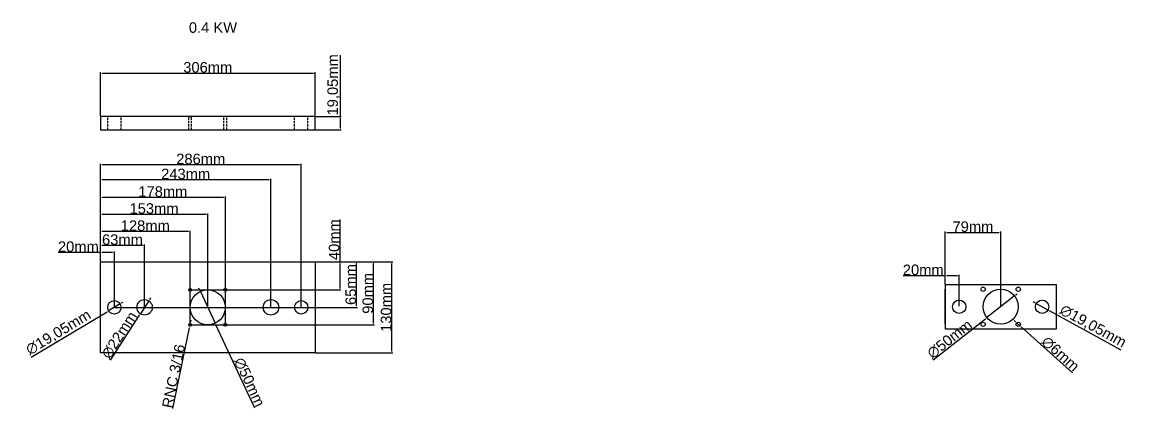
# Model space of a CAD drawing. Header units: centimetres. Extents: x 6534 to 31506, y 42826 to 109107.
# Drawn here: x 29929 to 31506, y 55426 to 55980 of the extents above; entities that cross this region are included whole.
import ezdxf

# ---------------------------------------------------------------- set-up
doc = ezdxf.new("R2010")
doc.units = ezdxf.units.CM
doc.header["$LTSCALE"] = 0.5
doc.linetypes.add('DASHED2', pattern=[9.525, 6.35, -3.175])
doc.styles.get("Standard").update_dxf_attribs({"font": 'arial.ttf'})
doc.dimstyles.new('ISO-25', dxfattribs={"dimtxt": 15, "dimasz": 2.5, "dimexe": 1.25, "dimexo": 0.625, "dimtad": 1, "dimtxsty": 'Standard', "dimcen": 2.5, "dimclrd": 1, "dimclre": 1, "dimadec": 0, "dimazin": 0, "dimtfac": 1, "dimtmove": 0, "dimatfit": 3, "dimfxl": 1, "dimarcsym": 0})

# ---------------------------------------------------------------- blocks, each defined once
blk = doc.blocks.new('*D524')
at = {"color": 1, "lineweight": -2, "transparency": 16777216}
for p, q in [((30040.2, 55846.2), (30040.2, 55908.5)), ((30042.7, 55907.2), (30343.7, 55907.2)), ((30346.2, 55846.2), (30346.2, 55908.5))]:
    blk.add_line(p, q, dxfattribs=at)
at = {"color": 1, "transparency": 16777216}
for points in [[(30042.7, 55907.6), (30042.7, 55906.8), (30040.2, 55907.2)], [(30343.7, 55907.6), (30343.7, 55906.8), (30346.2, 55907.2)]]:
    blk.add_solid(points, dxfattribs=at)
at = {"layer": 'Defpoints', "color": 0, "transparency": 16777216}
for p in [(30346.2, 55907.2), (30040.2, 55845.6), (30346.2, 55845.6)]:
    blk.add_point(p, dxfattribs=at)
at = {"color": 0, "transparency": 16777216, "insert": (30193.2, 55915.5), "char_height": 15, "attachment_point": 5}
blk.add_mtext('306mm', dxfattribs=at)
blk = doc.blocks.new('*D525')
at = {"color": 1, "lineweight": -2, "transparency": 16777216}
for p, q in [((30382, 55845.6), (30382, 55933.1)), ((30346.8, 55845.6), (30383.3, 55845.6)), ((30382, 55829), (30382, 55843.1)), ((30346.8, 55826.5), (30383.3, 55826.5))]:
    blk.add_line(p, q, dxfattribs=at)
at = {"color": 1, "transparency": 16777216}
for points in [[(30381.6, 55843.1), (30382.4, 55843.1), (30382, 55845.6)], [(30381.6, 55829), (30382.4, 55829), (30382, 55826.5)]]:
    blk.add_solid(points, dxfattribs=at)
at = {"layer": 'Defpoints', "color": 0, "transparency": 16777216}
for p in [(30346.2, 55845.6), (30382, 55845.6), (30346.2, 55826.5)]:
    blk.add_point(p, dxfattribs=at)
at = {"color": 0, "transparency": 16777216, "insert": (30372.4, 55890.6), "char_height": 15, "attachment_point": 5, "rotation": 90}
blk.add_mtext('19,05mm', dxfattribs=at)
blk = doc.blocks.new('*D526')
at = {"color": 1, "lineweight": -2, "transparency": 16777216}
for p, q in [((30040.2, 55651.6), (29980.2, 55651.6)), ((30040.2, 55639.1), (30040.2, 55652.9)), ((30057.7, 55651.6), (30042.7, 55651.6)), ((30060.2, 55574.1), (30060.2, 55652.9))]:
    blk.add_line(p, q, dxfattribs=at)
at = {"color": 1, "transparency": 16777216}
for points in [[(30042.7, 55652.1), (30042.7, 55651.2), (30040.2, 55651.6)], [(30057.7, 55652.1), (30057.7, 55651.2), (30060.2, 55651.6)]]:
    blk.add_solid(points, dxfattribs=at)
at = {"layer": 'Defpoints', "color": 0, "transparency": 16777216}
for p in [(30040.2, 55651.6), (30040.2, 55638.4), (30060.2, 55573.4)]:
    blk.add_point(p, dxfattribs=at)
at = {"color": 0, "transparency": 16777216, "insert": (30008.9, 55659.9), "char_height": 15, "attachment_point": 5}
blk.add_mtext('20mm', dxfattribs=at)
blk = doc.blocks.new('*D527')
at = {"color": 1, "lineweight": -2, "transparency": 16777216}
for p, q in [((30040.2, 55639.1), (30040.2, 55682.7)), ((30165.7, 55681.5), (30042.7, 55681.5)), ((30168.2, 55549.1), (30168.2, 55682.7))]:
    blk.add_line(p, q, dxfattribs=at)
at = {"color": 1, "transparency": 16777216}
for points in [[(30042.7, 55681.9), (30042.7, 55681.1), (30040.2, 55681.5)], [(30165.7, 55681.9), (30165.7, 55681.1), (30168.2, 55681.5)]]:
    blk.add_solid(points, dxfattribs=at)
at = {"layer": 'Defpoints', "color": 0, "transparency": 16777216}
for p in [(30040.2, 55681.5), (30040.2, 55638.4), (30168.2, 55548.4)]:
    blk.add_point(p, dxfattribs=at)
at = {"color": 0, "transparency": 16777216, "insert": (30104.2, 55689.8), "char_height": 15, "attachment_point": 5}
blk.add_mtext('128mm', dxfattribs=at)
blk = doc.blocks.new('*D528')
at = {"color": 1, "lineweight": -2, "transparency": 16777216}
for p, q in [((30040.2, 55639.1), (30040.2, 55707.2)), ((30190.7, 55706), (30042.7, 55706)), ((30193.2, 55574.1), (30193.2, 55707.2))]:
    blk.add_line(p, q, dxfattribs=at)
at = {"color": 1, "transparency": 16777216}
for points in [[(30042.7, 55706.4), (30042.7, 55705.5), (30040.2, 55706)], [(30190.7, 55706.4), (30190.7, 55705.5), (30193.2, 55706)]]:
    blk.add_solid(points, dxfattribs=at)
at = {"layer": 'Defpoints', "color": 0, "transparency": 16777216}
for p in [(30040.2, 55706), (30040.2, 55638.4), (30193.2, 55573.4)]:
    blk.add_point(p, dxfattribs=at)
at = {"color": 0, "transparency": 16777216, "insert": (30116.7, 55714.3), "char_height": 15, "attachment_point": 5}
blk.add_mtext('153mm', dxfattribs=at)
blk = doc.blocks.new('*D529')
at = {"color": 1, "lineweight": -2, "transparency": 16777216}
for p, q in [((30040.2, 55639.1), (30040.2, 55731.4)), ((30215.7, 55730.1), (30042.7, 55730.1)), ((30218.2, 55549.1), (30218.2, 55731.4))]:
    blk.add_line(p, q, dxfattribs=at)
at = {"color": 1, "transparency": 16777216}
for points in [[(30042.7, 55730.6), (30042.7, 55729.7), (30040.2, 55730.1)], [(30215.7, 55730.6), (30215.7, 55729.7), (30218.2, 55730.1)]]:
    blk.add_solid(points, dxfattribs=at)
at = {"layer": 'Defpoints', "color": 0, "transparency": 16777216}
for p in [(30040.2, 55730.1), (30040.2, 55638.4), (30218.2, 55548.4)]:
    blk.add_point(p, dxfattribs=at)
at = {"color": 0, "transparency": 16777216, "insert": (30129.2, 55738.4), "char_height": 15, "attachment_point": 5}
blk.add_mtext('178mm', dxfattribs=at)
blk = doc.blocks.new('*D530')
at = {"color": 1, "lineweight": -2, "transparency": 16777216}
for p, q in [((30040.2, 55639.1), (30040.2, 55777.9)), ((30323.7, 55776.7), (30042.7, 55776.7)), ((30326.2, 55574.1), (30326.2, 55777.9))]:
    blk.add_line(p, q, dxfattribs=at)
at = {"color": 1, "transparency": 16777216}
for points in [[(30042.7, 55777.1), (30042.7, 55776.2), (30040.2, 55776.7)], [(30323.7, 55777.1), (30323.7, 55776.2), (30326.2, 55776.7)]]:
    blk.add_solid(points, dxfattribs=at)
at = {"layer": 'Defpoints', "color": 0, "transparency": 16777216}
for p in [(30040.2, 55776.7), (30040.2, 55638.4), (30326.2, 55573.4)]:
    blk.add_point(p, dxfattribs=at)
at = {"color": 0, "transparency": 16777216, "insert": (30183.2, 55784.9), "char_height": 15, "attachment_point": 5}
blk.add_mtext('286mm', dxfattribs=at)
blk = doc.blocks.new('*D531')
at = {"color": 1, "lineweight": -2, "transparency": 16777216}
for p, q in [((30381.5, 55638.4), (30381.5, 55698.8)), ((30346.8, 55638.4), (30382.7, 55638.4)), ((30381.5, 55600.9), (30381.5, 55635.9)), ((30168.8, 55598.4), (30382.7, 55598.4))]:
    blk.add_line(p, q, dxfattribs=at)
at = {"color": 1, "transparency": 16777216}
for points in [[(30381, 55635.9), (30381.9, 55635.9), (30381.5, 55638.4)], [(30381, 55600.9), (30381.9, 55600.9), (30381.5, 55598.4)]]:
    blk.add_solid(points, dxfattribs=at)
at = {"layer": 'Defpoints', "color": 0, "transparency": 16777216}
for p in [(30346.2, 55638.4), (30381.5, 55638.4), (30168.2, 55598.4)]:
    blk.add_point(p, dxfattribs=at)
at = {"color": 0, "transparency": 16777216, "insert": (30373.2, 55669.9), "char_height": 15, "attachment_point": 5, "rotation": 90}
blk.add_mtext('40mm', dxfattribs=at)
blk = doc.blocks.new('*D532')
at = {"color": 1, "lineweight": -2, "transparency": 16777216}
for p, q in [((30346.8, 55638.4), (30406.4, 55638.4)), ((30405.1, 55575.9), (30405.1, 55635.9)), ((30060.8, 55573.4), (30406.4, 55573.4))]:
    blk.add_line(p, q, dxfattribs=at)
at = {"color": 1, "transparency": 16777216}
for points in [[(30404.7, 55635.9), (30405.6, 55635.9), (30405.1, 55638.4)], [(30404.7, 55575.9), (30405.6, 55575.9), (30405.1, 55573.4)]]:
    blk.add_solid(points, dxfattribs=at)
at = {"layer": 'Defpoints', "color": 0, "transparency": 16777216}
for p in [(30346.2, 55638.4), (30405.1, 55638.4), (30060.2, 55573.4)]:
    blk.add_point(p, dxfattribs=at)
at = {"color": 0, "transparency": 16777216, "insert": (30396.9, 55605.9), "char_height": 15, "attachment_point": 5, "rotation": 90}
blk.add_mtext('65mm', dxfattribs=at)
blk = doc.blocks.new('*D533')
at = {"color": 1, "lineweight": -2, "transparency": 16777216}
for p, q in [((30346.8, 55638.4), (30430.7, 55638.4)), ((30429.4, 55550.9), (30429.4, 55635.9)), ((30168.8, 55548.4), (30430.7, 55548.4))]:
    blk.add_line(p, q, dxfattribs=at)
at = {"color": 1, "transparency": 16777216}
for points in [[(30429, 55635.9), (30429.8, 55635.9), (30429.4, 55638.4)], [(30429, 55550.9), (30429.8, 55550.9), (30429.4, 55548.4)]]:
    blk.add_solid(points, dxfattribs=at)
at = {"layer": 'Defpoints', "color": 0, "transparency": 16777216}
for p in [(30346.2, 55638.4), (30429.4, 55638.4), (30168.2, 55548.4)]:
    blk.add_point(p, dxfattribs=at)
at = {"color": 0, "transparency": 16777216, "insert": (30421.1, 55593.4), "char_height": 15, "attachment_point": 5, "rotation": 90}
blk.add_mtext('90mm', dxfattribs=at)
blk = doc.blocks.new('*D534')
at = {"color": 1, "lineweight": -2, "transparency": 16777216}
for p, q in [((30346.8, 55638.4), (30456.7, 55638.4)), ((30455.5, 55510.9), (30455.5, 55635.9)), ((30346.8, 55508.4), (30456.7, 55508.4))]:
    blk.add_line(p, q, dxfattribs=at)
at = {"color": 1, "transparency": 16777216}
for points in [[(30455.1, 55635.9), (30455.9, 55635.9), (30455.5, 55638.4)], [(30455.1, 55510.9), (30455.9, 55510.9), (30455.5, 55508.4)]]:
    blk.add_solid(points, dxfattribs=at)
at = {"layer": 'Defpoints', "color": 0, "transparency": 16777216}
for p in [(30346.2, 55638.4), (30455.5, 55638.4), (30346.2, 55508.4)]:
    blk.add_point(p, dxfattribs=at)
at = {"color": 0, "transparency": 16777216, "insert": (30447.2, 55573.4), "char_height": 15, "attachment_point": 5, "rotation": 90}
blk.add_mtext('130mm', dxfattribs=at)
blk = doc.blocks.new('*D535')
at = {"color": 1, "lineweight": -2, "transparency": 16777216}
for p, q in [((30068.4, 55578.4), (30052, 55568.5)), ((30070.5, 55579.7), (30072.6, 55580.9)), ((29941.9, 55502.3), (30049.9, 55567.2))]:
    blk.add_line(p, q, dxfattribs=at)
at = {"color": 1, "transparency": 16777216}
for points in [[(30070.3, 55580), (30070.7, 55579.3), (30068.4, 55578.4)], [(30049.7, 55567.6), (30050.1, 55566.9), (30052, 55568.5)]]:
    blk.add_solid(points, dxfattribs=at)
at = {"layer": 'Defpoints', "color": 0, "transparency": 16777216}
for p in [(30068.4, 55578.4), (30052, 55568.5)]:
    blk.add_point(p, dxfattribs=at)
at = {"color": 0, "transparency": 16777216, "insert": (29980.8, 55537.2), "char_height": 15, "attachment_point": 5, "rotation": 31.0443}
blk.add_mtext('∅19,05mm', dxfattribs=at)
blk = doc.blocks.new('*D537')
at = {"color": 1, "lineweight": -2, "transparency": 16777216}
for p, q in [((30040.2, 55639.1), (30040.2, 55756.5)), ((30280.7, 55755.3), (30042.7, 55755.3)), ((30283.2, 55574.1), (30283.2, 55756.5))]:
    blk.add_line(p, q, dxfattribs=at)
at = {"color": 1, "transparency": 16777216}
for points in [[(30042.7, 55755.7), (30042.7, 55754.8), (30040.2, 55755.3)], [(30280.7, 55755.7), (30280.7, 55754.8), (30283.2, 55755.3)]]:
    blk.add_solid(points, dxfattribs=at)
at = {"layer": 'Defpoints', "color": 0, "transparency": 16777216}
for p in [(30040.2, 55755.3), (30040.2, 55638.4), (30283.2, 55573.4)]:
    blk.add_point(p, dxfattribs=at)
at = {"color": 0, "transparency": 16777216, "insert": (30161.7, 55763.5), "char_height": 15, "attachment_point": 5}
blk.add_mtext('243mm', dxfattribs=at)
blk = doc.blocks.new('*D538')
at = {"color": 1, "lineweight": -2, "transparency": 16777216}
for p, q in [((30040.2, 55639.1), (30040.2, 55662.9)), ((30100.7, 55661.6), (30042.7, 55661.6)), ((30103.2, 55574.1), (30103.2, 55662.9))]:
    blk.add_line(p, q, dxfattribs=at)
at = {"color": 1, "transparency": 16777216}
for points in [[(30042.7, 55662), (30042.7, 55661.2), (30040.2, 55661.6)], [(30100.7, 55662), (30100.7, 55661.2), (30103.2, 55661.6)]]:
    blk.add_solid(points, dxfattribs=at)
at = {"layer": 'Defpoints', "color": 0, "transparency": 16777216}
for p in [(30040.2, 55661.6), (30040.2, 55638.4), (30103.2, 55573.4)]:
    blk.add_point(p, dxfattribs=at)
at = {"color": 0, "transparency": 16777216, "insert": (30071.7, 55669.9), "char_height": 15, "attachment_point": 5}
blk.add_mtext('63mm', dxfattribs=at)
blk = doc.blocks.new('*D539')
at = {"color": 1, "lineweight": -2, "transparency": 16777216}
for p, q in [((30109.2, 55582.7), (30097.2, 55564.2)), ((30110.5, 55584.8), (30111.9, 55586.9)), ((30054.7, 55498.1), (30095.9, 55562.1))]:
    blk.add_line(p, q, dxfattribs=at)
at = {"color": 1, "transparency": 16777216}
for points in [[(30110.2, 55585), (30110.9, 55584.6), (30109.2, 55582.7)], [(30095.5, 55562.3), (30096.2, 55561.9), (30097.2, 55564.2)]]:
    blk.add_solid(points, dxfattribs=at)
at = {"layer": 'Defpoints', "color": 0, "transparency": 16777216}
for p in [(30109.2, 55582.7), (30097.2, 55564.2)]:
    blk.add_point(p, dxfattribs=at)
at = {"color": 0, "transparency": 16777216, "insert": (30067.3, 55533.8), "char_height": 15, "attachment_point": 5, "rotation": 57.2484}
blk.add_mtext('∅22mm', dxfattribs=at)
blk = doc.blocks.new('*D546')
at = {"color": 1, "lineweight": -2, "transparency": 16777216}
for p, q in [((30181.6, 55598.4), (30180.5, 55600.6)), ((30182.7, 55596.1), (30203.7, 55550.8)), ((30260.1, 55429.8), (30204.8, 55548.5))]:
    blk.add_line(p, q, dxfattribs=at)
at = {"color": 1, "transparency": 16777216}
for points in [[(30182, 55598.6), (30181.2, 55598.2), (30182.7, 55596.1)], [(30205.2, 55548.7), (30204.4, 55548.3), (30203.7, 55550.8)]]:
    blk.add_solid(points, dxfattribs=at)
at = {"layer": 'Defpoints', "color": 0, "transparency": 16777216}
for p in [(30182.7, 55596.1), (30203.7, 55550.8)]:
    blk.add_point(p, dxfattribs=at)
at = {"color": 0, "transparency": 16777216, "insert": (30252.5, 55466.8), "char_height": 15, "attachment_point": 5, "rotation": 294.959}
blk.add_mtext('∅50mm', dxfattribs=at)
blk = doc.blocks.new('*D547')
at = {"color": 1, "lineweight": -2, "transparency": 16777216}
for p, q in [((30143.5, 55429.3), (30167.3, 55544)), ((30168.6, 55550.4), (30167.8, 55546.5)), ((30169.1, 55552.9), (30169.6, 55555.3))]:
    blk.add_line(p, q, dxfattribs=at)
at = {"color": 1, "transparency": 16777216}
for points in [[(30166.9, 55544.1), (30167.7, 55544), (30167.8, 55546.5)], [(30168.7, 55552.9), (30169.5, 55552.8), (30168.6, 55550.4)]]:
    blk.add_solid(points, dxfattribs=at)
at = {"layer": 'Defpoints', "color": 0, "transparency": 16777216}
for p in [(30167.8, 55546.5), (30168.6, 55550.4)]:
    blk.add_point(p, dxfattribs=at)
at = {"color": 0, "transparency": 16777216, "insert": (30144.5, 55475.4), "char_height": 15, "attachment_point": 5, "rotation": 78.3045}
blk.add_mtext('RNC 3/16', dxfattribs=at)
blk = doc.blocks.new('*D554')
at = {"color": 1, "lineweight": -2, "transparency": 16777216}
for p, q in [((31243.4, 55618.5), (31183.4, 55618.5)), ((31243.4, 55606.6), (31243.4, 55619.8)), ((31260.9, 55618.5), (31245.9, 55618.5)), ((31263.4, 55574.9), (31263.4, 55619.8))]:
    blk.add_line(p, q, dxfattribs=at)
at = {"color": 1, "transparency": 16777216}
for points in [[(31245.9, 55618.9), (31245.9, 55618.1), (31243.4, 55618.5)], [(31260.9, 55618.9), (31260.9, 55618.1), (31263.4, 55618.5)]]:
    blk.add_solid(points, dxfattribs=at)
at = {"layer": 'Defpoints', "color": 0, "transparency": 16777216}
for p in [(31243.4, 55618.5), (31243.4, 55606), (31263.4, 55574.2)]:
    blk.add_point(p, dxfattribs=at)
at = {"color": 0, "transparency": 16777216, "insert": (31212.1, 55626.8), "char_height": 15, "attachment_point": 5}
blk.add_mtext('20mm', dxfattribs=at)
blk = doc.blocks.new('*D555')
at = {"color": 1, "lineweight": -2, "transparency": 16777216}
for p, q in [((31243.4, 55606.6), (31243.4, 55681.4)), ((31245.9, 55680.2), (31319.9, 55680.2)), ((31322.4, 55574.9), (31322.4, 55681.4))]:
    blk.add_line(p, q, dxfattribs=at)
at = {"color": 1, "transparency": 16777216}
for points in [[(31245.9, 55680.6), (31245.9, 55679.7), (31243.4, 55680.2)], [(31319.9, 55680.6), (31319.9, 55679.7), (31322.4, 55680.2)]]:
    blk.add_solid(points, dxfattribs=at)
at = {"layer": 'Defpoints', "color": 0, "transparency": 16777216}
for p in [(31322.4, 55680.2), (31243.4, 55606), (31322.4, 55574.2)]:
    blk.add_point(p, dxfattribs=at)
at = {"color": 0, "transparency": 16777216, "insert": (31282.9, 55688.4), "char_height": 15, "attachment_point": 5}
blk.add_mtext('79mm', dxfattribs=at)
blk = doc.blocks.new('*D556')
at = {"color": 1, "lineweight": -2, "transparency": 16777216}
for p, q in [((31343.3, 55552.9), (31341.4, 55554.6)), ((31345.1, 55551.2), (31349.6, 55547.2)), ((31424.7, 55479.9), (31351.5, 55545.6))]:
    blk.add_line(p, q, dxfattribs=at)
at = {"color": 1, "transparency": 16777216}
for points in [[(31343.6, 55553.2), (31343, 55552.6), (31345.1, 55551.2)], [(31351.7, 55545.9), (31351.2, 55545.3), (31349.6, 55547.2)]]:
    blk.add_solid(points, dxfattribs=at)
at = {"layer": 'Defpoints', "color": 0, "transparency": 16777216}
for p in [(31345.1, 55551.2), (31349.6, 55547.2)]:
    blk.add_point(p, dxfattribs=at)
at = {"color": 0, "transparency": 16777216, "insert": (31407.5, 55507.1), "char_height": 15, "attachment_point": 5, "rotation": 318.1393}
blk.add_mtext('∅6mm', dxfattribs=at)
blk = doc.blocks.new('*D557')
at = {"color": 1, "lineweight": -2, "transparency": 16777216}
for p, q in [((31370.8, 55580), (31368.6, 55581.2)), ((31373, 55578.8), (31389.7, 55569.7)), ((31493.9, 55512.6), (31391.9, 55568.5))]:
    blk.add_line(p, q, dxfattribs=at)
at = {"color": 1, "transparency": 16777216}
for points in [[(31371, 55580.4), (31370.6, 55579.6), (31373, 55578.8)], [(31392.1, 55568.8), (31391.7, 55568.1), (31389.7, 55569.7)]]:
    blk.add_solid(points, dxfattribs=at)
at = {"layer": 'Defpoints', "color": 0, "transparency": 16777216}
for p in [(31373, 55578.8), (31389.7, 55569.7)]:
    blk.add_point(p, dxfattribs=at)
at = {"color": 0, "transparency": 16777216, "insert": (31453.6, 55546), "char_height": 15, "attachment_point": 5, "rotation": 331.3}
blk.add_mtext('∅19,05mm', dxfattribs=at)
blk = doc.blocks.new('*D558')
at = {"color": 1, "lineweight": -2, "transparency": 16777216}
for p, q in [((31344, 55591.2), (31346, 55592.8)), ((31342, 55589.7), (31302.7, 55558.8)), ((31226.1, 55498.6), (31300.8, 55557.2))]:
    blk.add_line(p, q, dxfattribs=at)
at = {"color": 1, "transparency": 16777216}
for points in [[(31343.7, 55591.6), (31344.2, 55590.9), (31342, 55589.7)], [(31300.5, 55557.6), (31301, 55556.9), (31302.7, 55558.8)]]:
    blk.add_solid(points, dxfattribs=at)
at = {"layer": 'Defpoints', "color": 0, "transparency": 16777216}
for p in [(31342, 55589.7), (31302.7, 55558.8)]:
    blk.add_point(p, dxfattribs=at)
at = {"color": 0, "transparency": 16777216, "insert": (31249.7, 55528.1), "char_height": 15, "attachment_point": 5, "rotation": 38.1756}
blk.add_mtext('∅50mm', dxfattribs=at)

msp = doc.modelspace()

# ---------------------------------------------------------------- linework, layer by layer
for p, q in [((30346.2, 55845.585), (30040.2, 55845.585)), ((30040.2, 55845.585), (30040.2, 55826.535)), ((30166.2, 55845.585), (30170.2, 55845.585)), ((30220.2, 55845.585), (30216.2, 55845.585)), ((30346.2, 55826.535), (30346.2, 55845.585)), ((30040.2, 55826.535), (30346.2, 55826.535)), ((30040.2, 55638.45), (30346.2, 55638.45)), ((30040.2, 55508.45), (30040.2, 55638.45)), ((30346.2, 55638.45), (30346.2, 55508.45)), ((31243.371, 55605.987), (31401.371, 55605.987)), ((31243.371, 55605.987), (31243.371, 55542.487)), ((31243.371, 55549.237), (31243.371, 55599.237)), ((31401.371, 55605.987), (31401.371, 55542.487)), ((30193.2, 55573.45), (30268.123, 55573.45)), ((31401.371, 55542.487), (31243.371, 55542.487)), ((30346.2, 55508.45), (30040.2, 55508.45))]:
    msp.add_line(p, q)
at = {"linetype": 'DASHED2'}
for p, q in [((30050.675, 55826.535), (30050.675, 55845.585)), ((30069.725, 55826.535), (30069.725, 55845.585)), ((30166.2, 55826.535), (30166.2, 55845.585)), ((30170.2, 55826.535), (30170.2, 55845.585)), ((30216.2, 55826.535), (30216.2, 55845.585)), ((30220.2, 55826.535), (30220.2, 55845.585)), ((30316.675, 55826.535), (30316.675, 55845.585)), ((30335.725, 55826.535), (30335.725, 55845.585))]:
    msp.add_line(p, q, dxfattribs=at)
for centre, radius in [((30168.2, 55598.45), 2), ((30193.2, 55573.45), 25), ((30218.2, 55598.45), 2), ((31297.371, 55599.237), 3), ((31322.371, 55574.237), 25), ((31347.371, 55599.237), 3), ((30060.2, 55573.45), 9.525), ((30103.2, 55573.45), 11), ((30283.2, 55573.45), 11), ((30326.2, 55573.45), 9.525), ((31263.371, 55574.237), 9.525), ((31381.371, 55574.237), 9.525), ((30168.2, 55548.45), 2), ((30218.2, 55548.45), 2), ((31297.371, 55549.237), 3), ((31347.371, 55549.237), 3)]:
    msp.add_circle(centre, radius)

# ---------------------------------------------------------------- texts
at = {"insert": (30166.268, 55979.782), "char_height": 15, "attachment_point": 1}
msp.add_mtext_dynamic_manual_height_columns('0.4 KW', width=876.24188, gutter_width=12.5, heights=[0], dxfattribs=at)

# ---------------------------------------------------------------- dimensions: what is measured, and where the dimension line sits
for base, p1, p2, picture, middle in [((30346.2, 55907.231), (30040.2, 55845.585), (30346.2, 55845.585), '*D524', (30193.2, 55907.231)), ((30040.2, 55776.652), (30326.2, 55573.45), (30040.2, 55638.45), '*D530', (30183.2, 55776.652)), ((31322.371, 55680.165), (31243.371, 55605.987), (31322.371, 55574.237), '*D555', (31282.871, 55680.165))]:
    dim = msp.add_linear_dim(base=base, p1=p1, p2=p2, dimstyle='ISO-25', override={"dimpost": 'mm'})
    dim.commit()
    dim.dimension.update_dxf_attribs({"geometry": picture, "text_midpoint": middle, "dimtype": 160})
for base, p1, p2, picture, middle in [((30382.028, 55845.585), (30346.2, 55826.535), (30346.2, 55845.585), '*D525', (30372.389, 55890.569)), ((30381.458, 55638.45), (30168.2, 55598.45), (30346.2, 55638.45), '*D531', (30373.174, 55669.876)), ((30405.142, 55638.45), (30060.2, 55573.45), (30346.2, 55638.45), '*D532', (30396.859, 55605.95)), ((30429.419, 55638.45), (30168.2, 55548.45), (30346.2, 55638.45), '*D533', (30421.135, 55593.45)), ((30455.472, 55638.45), (30346.2, 55508.45), (30346.2, 55638.45), '*D534', (30447.183, 55573.45))]:
    dim = msp.add_linear_dim(base=base, p1=p1, p2=p2, angle=90, dimstyle='ISO-25', override={"dimpost": 'mm'})
    dim.commit()
    dim.dimension.update_dxf_attribs({"geometry": picture, "text_midpoint": middle})
for base, p1, p2, picture, middle in [((30040.2, 55755.259), (30283.2, 55573.45), (30040.2, 55638.45), '*D537', (30161.7, 55763.548)), ((30040.2, 55730.146), (30218.2, 55548.45), (30040.2, 55638.45), '*D529', (30129.2, 55738.43)), ((30040.2, 55705.963), (30193.2, 55573.45), (30040.2, 55638.45), '*D528', (30116.7, 55714.252)), ((30040.2, 55681.491), (30168.2, 55548.45), (30040.2, 55638.45), '*D527', (30104.2, 55689.774)), ((30040.2, 55651.645), (30060.2, 55573.45), (30040.2, 55638.45), '*D526', (30008.947, 55659.929)), ((30040.2, 55661.62), (30103.2, 55573.45), (30040.2, 55638.45), '*D538', (30071.7, 55669.909)), ((31243.371, 55618.511), (31263.371, 55574.237), (31243.371, 55605.987), '*D554', (31212.119, 55626.795))]:
    dim = msp.add_linear_dim(base=base, p1=p1, p2=p2, dimstyle='ISO-25', override={"dimpost": 'mm'})
    dim.commit()
    dim.dimension.update_dxf_attribs({"geometry": picture, "text_midpoint": middle})
for p1, p2, picture, middle in [((30182.65, 55596.115), (30203.749, 55550.785), '*D546', (30244.56, 55463.101)), ((31342.024, 55589.689), (31302.718, 55558.785), '*D558', (31255.036, 55521.296)), ((30068.36, 55578.362), (30052.039, 55568.538), '*D535', (29985.913, 55528.736)), ((31373.017, 55578.811), (31389.726, 55569.663), '*D557', (31448.833, 55537.303)), ((31345.137, 55551.239), (31349.606, 55547.235), '*D556', (31401.67, 55500.585))]:
    dim = msp.add_diameter_dim_2p(p1=p1, p2=p2, dimstyle='ISO-25', override={"dimpost": 'mm'})
    dim.commit()
    dim.dimension.update_dxf_attribs({"geometry": picture, "text_midpoint": middle, "dimtype": 163})
dim = msp.add_diameter_dim_2p(p1=(30109.15, 55582.701), p2=(30097.249, 55564.199), dimstyle='ISO-25', override={"dimpost": 'mm'})
dim.commit()
dim.dimension.update_dxf_attribs({"geometry": '*D539', "text_midpoint": (30067.324, 55533.765)})
dim = msp.add_diameter_dim_2p(p1=(30168.605, 55550.408), p2=(30167.794, 55546.491), text='RNC 3/16', dimstyle='ISO-25', override={"dimpost": 'mm'})
dim.commit()
dim.dimension.update_dxf_attribs({"geometry": '*D547', "text_midpoint": (30152.728, 55473.709), "dimtype": 163})

doc.saveas('drawing.dxf')
